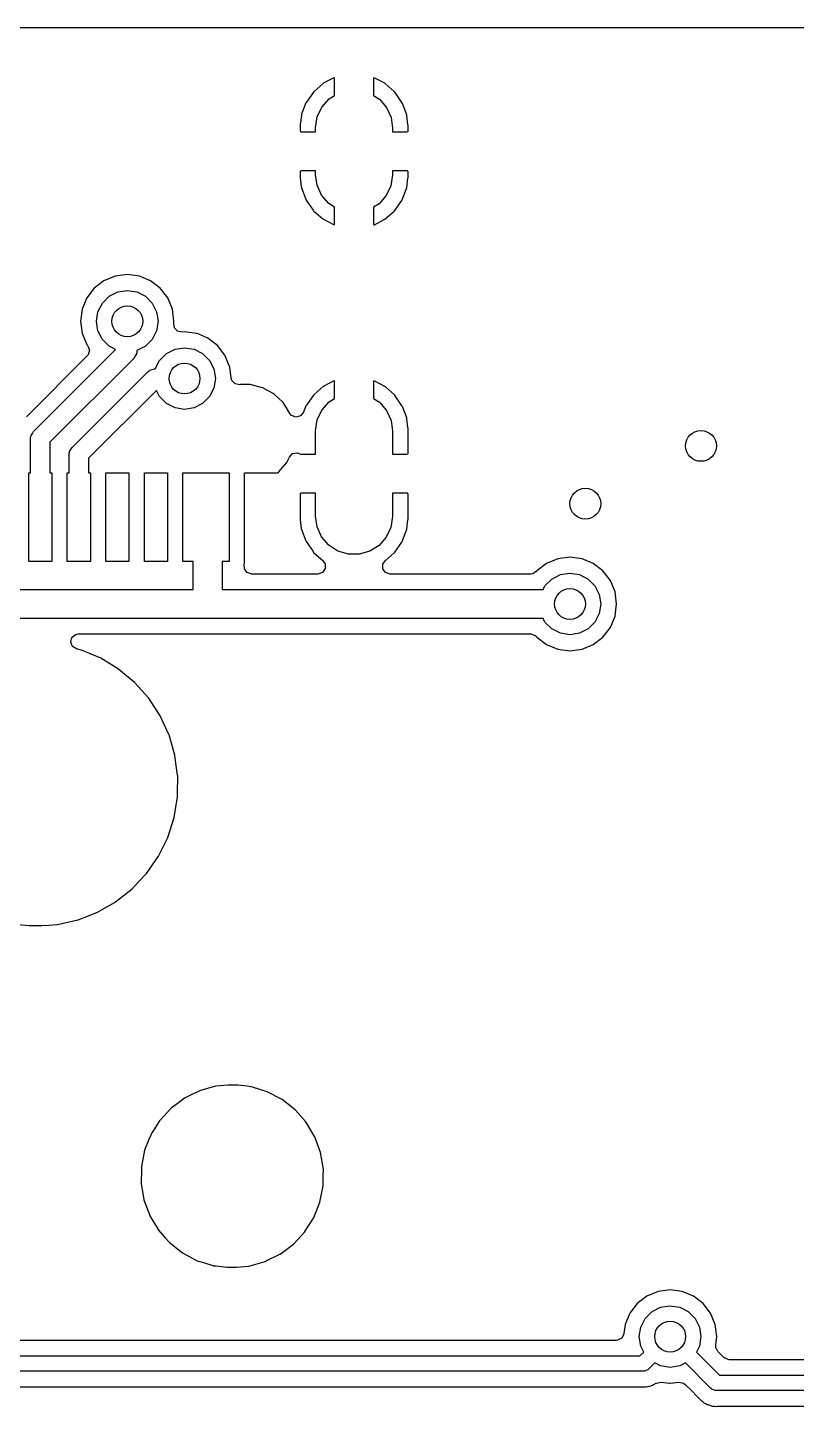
# Model space of a CAD drawing. Extents: x 0.6 to 14.8, y -5.2 to -0.6.
# Drawn here: x 2.156 to 2.549, y -1.297 to -0.594 of the extents above; entities that cross this region are included whole.
import ezdxf

# ---------------------------------------------------------------- set-up
doc = ezdxf.new("R2010")
doc.units = 0
doc.header["$MEASUREMENT"] = 0
doc.layers.add('BLACK', color=7, linetype='CONTINUOUS')

msp = doc.modelspace()

# ---------------------------------------------------------------- linework, layer by layer
at = {"layer": 'BLACK', "linetype": 'CONTINUOUS'}
for p, q in [((1.13901, -0.593524), (2.79455, -0.593524)), ((2.31245, -0.61922), (2.30743, -0.621814)), ((2.31269, -0.61922), (2.31245, -0.61922)), ((2.31282, -0.619646), (2.31269, -0.61922)), ((2.33293, -0.619204), (2.33282, -0.6194)), ((2.33282, -0.6194), (2.33282, -0.628143)), ((2.33337, -0.619281), (2.33293, -0.619204)), ((2.33846, -0.621977), (2.33337, -0.619281)), ((2.30237, -0.626152), (2.30206, -0.626499)), ((2.30704, -0.622076), (2.30237, -0.626152)), ((2.30743, -0.621814), (2.30704, -0.622076)), ((2.31282, -0.628151), (2.31282, -0.619646)), ((2.33884, -0.622243), (2.33846, -0.621977)), ((2.34347, -0.626367), (2.33884, -0.622243)), ((2.34378, -0.626717), (2.34347, -0.626367)), ((2.29827, -0.631983), (2.29602, -0.63776)), ((2.29849, -0.631572), (2.29827, -0.631983)), ((2.30206, -0.626499), (2.29849, -0.631572)), ((2.30637, -0.634075), (2.31007, -0.629892)), ((2.31007, -0.629892), (2.31282, -0.628151)), ((2.33282, -0.628143), (2.33576, -0.630049)), ((2.33576, -0.630049), (2.33941, -0.634277)), ((2.34729, -0.631827), (2.34378, -0.626717)), ((2.34751, -0.632241), (2.34729, -0.631827)), ((2.3497, -0.638041), (2.34751, -0.632241)), ((2.2959, -0.638212), (2.29528, -0.64294)), ((2.29602, -0.63776), (2.2959, -0.638212)), ((2.30314, -0.644642), (2.304, -0.639127)), ((2.304, -0.639127), (2.30637, -0.634075)), ((2.33941, -0.634277), (2.34172, -0.639358)), ((2.34172, -0.639358), (2.34251, -0.644883)), ((2.34981, -0.638494), (2.3497, -0.638041)), ((2.35037, -0.643093), (2.34981, -0.638494)), ((2.29528, -0.64294), (2.29526, -0.643194)), ((2.29526, -0.643194), (2.29526, -0.646076)), ((2.29526, -0.646076), (2.29543, -0.646576)), ((2.29543, -0.646576), (2.29559, -0.646694)), ((2.29559, -0.646694), (2.30314, -0.646694)), ((2.30314, -0.644883), (2.30314, -0.644642)), ((2.30314, -0.646694), (2.30314, -0.644883)), ((2.34251, -0.644883), (2.34251, -0.646694)), ((2.34251, -0.646694), (2.34977, -0.646694)), ((2.34977, -0.646694), (2.35026, -0.646531)), ((2.35026, -0.646531), (2.35038, -0.646369)), ((2.35038, -0.643328), (2.35037, -0.643093)), ((2.35038, -0.646369), (2.35038, -0.643328)), ((2.29538, -0.666856), (2.29526, -0.667018)), ((2.29526, -0.667018), (2.29526, -0.67006)), ((2.29588, -0.666694), (2.29538, -0.666856)), ((2.30314, -0.666694), (2.29588, -0.666694)), ((2.30314, -0.668505), (2.30314, -0.666694)), ((2.30393, -0.67403), (2.30314, -0.668505)), ((2.35006, -0.666694), (2.34251, -0.666694)), ((2.34251, -0.666694), (2.34251, -0.668505)), ((2.34251, -0.668505), (2.34251, -0.668745)), ((2.35022, -0.666812), (2.35006, -0.666694)), ((2.35038, -0.667311), (2.35022, -0.666812)), ((2.35038, -0.670194), (2.35038, -0.667311)), ((2.29526, -0.67006), (2.29528, -0.670294)), ((2.29528, -0.670294), (2.29584, -0.674893)), ((2.29584, -0.674893), (2.29595, -0.675347)), ((2.29595, -0.675347), (2.29814, -0.681147)), ((2.30624, -0.67911), (2.30393, -0.67403)), ((2.34165, -0.67426), (2.33928, -0.679312)), ((2.34251, -0.668745), (2.34165, -0.67426)), ((2.34738, -0.681405), (2.34963, -0.675628)), ((2.34963, -0.675628), (2.34974, -0.675176)), ((2.34974, -0.675176), (2.35037, -0.670448)), ((2.35037, -0.670448), (2.35038, -0.670194)), ((2.29814, -0.681147), (2.29835, -0.68156)), ((2.29835, -0.68156), (2.30187, -0.68667)), ((2.30988, -0.683339), (2.30624, -0.67911)), ((2.33928, -0.679312), (2.33558, -0.683496)), ((2.34359, -0.686889), (2.34715, -0.681816)), ((2.34715, -0.681816), (2.34738, -0.681405)), ((2.30187, -0.68667), (2.30217, -0.68702)), ((2.30217, -0.68702), (2.3068, -0.691145)), ((2.31282, -0.685245), (2.30988, -0.683339)), ((2.31282, -0.693988), (2.31282, -0.685245)), ((2.33558, -0.683496), (2.33282, -0.685236)), ((2.33282, -0.685236), (2.33282, -0.693741)), ((2.3386, -0.691311), (2.34328, -0.687235)), ((2.34328, -0.687235), (2.34359, -0.686889)), ((2.3068, -0.691145), (2.30719, -0.691411)), ((2.30719, -0.691411), (2.31228, -0.694106)), ((2.31228, -0.694106), (2.31272, -0.694183)), ((2.31272, -0.694183), (2.31282, -0.693988)), ((2.33282, -0.693741), (2.33296, -0.694168)), ((2.33296, -0.694168), (2.33319, -0.694168)), ((2.33319, -0.694168), (2.33822, -0.691574)), ((2.33822, -0.691574), (2.3386, -0.691311)), ((2.1951, -0.722805), (2.19017, -0.726595)), ((2.20086, -0.720423), (2.1951, -0.722805)), ((2.20703, -0.719611), (2.20086, -0.720423)), ((2.2132, -0.720423), (2.20703, -0.719611)), ((2.21895, -0.722805), (2.2132, -0.720423)), ((2.22389, -0.726595), (2.21895, -0.722805)), ((2.18638, -0.731534), (2.18399, -0.737285)), ((2.19017, -0.726595), (2.18638, -0.731534)), ((2.19429, -0.7342), (2.19777, -0.730716)), ((2.19777, -0.730716), (2.20216, -0.728479)), ((2.20216, -0.728479), (2.20703, -0.727708)), ((2.20703, -0.727708), (2.21189, -0.728479)), ((2.21189, -0.728479), (2.21628, -0.730716)), ((2.21628, -0.730716), (2.21977, -0.7342)), ((2.22768, -0.731534), (2.22389, -0.726595)), ((2.23006, -0.737285), (2.22768, -0.731534)), ((2.18399, -0.737285), (2.18318, -0.743456)), ((2.19128, -0.743456), (2.19205, -0.73859)), ((2.19205, -0.73859), (2.19429, -0.7342)), ((2.21977, -0.7342), (2.222, -0.73859)), ((2.222, -0.73859), (2.22278, -0.743456)), ((2.23087, -0.743456), (2.23006, -0.737285)), ((2.18318, -0.743456), (2.18399, -0.749628)), ((2.19205, -0.748323), (2.19128, -0.743456)), ((2.22278, -0.743456), (2.222, -0.748323)), ((2.23072, -0.744622), (2.23084, -0.74371)), ((2.23107, -0.746809), (2.23072, -0.744622)), ((2.23084, -0.74371), (2.23087, -0.743456)), ((2.23084, -0.74371), (2.23084, -0.74371)), ((2.18399, -0.749628), (2.18638, -0.755379)), ((2.19429, -0.752713), (2.19205, -0.748323)), ((2.19777, -0.756197), (2.19429, -0.752713)), ((2.21977, -0.752713), (2.21628, -0.756197)), ((2.222, -0.748323), (2.21977, -0.752713)), ((2.23272, -0.748556), (2.23107, -0.746809)), ((2.23509, -0.748995), (2.23272, -0.748556)), ((2.23626, -0.748841), (2.23509, -0.748995)), ((2.24243, -0.749654), (2.23626, -0.748841)), ((2.24267, -0.749752), (2.24243, -0.749654)), ((2.24354, -0.750115), (2.24267, -0.749752)), ((2.24818, -0.752036), (2.24354, -0.750115)), ((2.25312, -0.755826), (2.24818, -0.752036)), ((2.15911, -0.799728), (2.201, -0.75784)), ((2.18638, -0.755379), (2.18653, -0.755582)), ((2.18653, -0.755582), (2.18686, -0.756015)), ((2.18686, -0.756015), (2.18767, -0.758286)), ((2.18767, -0.758286), (2.18698, -0.760596)), ((2.201, -0.75784), (2.19777, -0.756197)), ((2.21175, -0.760166), (2.21109, -0.761184)), ((2.21178, -0.759914), (2.21175, -0.760166)), ((2.21184, -0.759816), (2.21178, -0.759914)), ((2.21195, -0.758768), (2.21182, -0.759635)), ((2.21182, -0.759635), (2.21184, -0.759816)), ((2.21628, -0.756197), (2.21195, -0.758406)), ((2.21195, -0.758406), (2.21195, -0.758768)), ((2.22352, -0.763431), (2.227, -0.759947)), ((2.227, -0.759947), (2.23139, -0.75771)), ((2.23139, -0.75771), (2.23626, -0.756939)), ((2.23626, -0.756939), (2.24112, -0.75771)), ((2.24112, -0.75771), (2.24551, -0.759947)), ((2.24551, -0.759947), (2.249, -0.763431)), ((2.25691, -0.760764), (2.25312, -0.755826)), ((2.18653, -0.761144), (2.1555, -0.792171)), ((2.21051, -0.762248), (2.16751, -0.805246)), ((2.18698, -0.760596), (2.18653, -0.761144)), ((2.21109, -0.761184), (2.21051, -0.762248)), ((2.22131, -0.767766), (2.22352, -0.763431)), ((2.249, -0.763431), (2.25124, -0.767821)), ((2.25929, -0.766516), (2.25691, -0.760764)), ((2.25932, -0.766769), (2.25929, -0.766516)), ((2.26008, -0.77247), (2.25932, -0.766769)), ((2.17879, -0.807882), (2.21747, -0.769207)), ((2.21747, -0.769207), (2.21817, -0.768683)), ((2.21817, -0.768683), (2.21829, -0.768546)), ((2.21829, -0.768546), (2.21839, -0.768515)), ((2.21839, -0.768515), (2.2186, -0.768362)), ((2.2186, -0.768362), (2.21978, -0.768107)), ((2.21978, -0.768107), (2.22095, -0.767766)), ((2.22095, -0.767766), (2.22131, -0.767766)), ((2.25124, -0.767821), (2.25201, -0.772687)), ((2.25201, -0.772687), (2.25124, -0.777554)), ((2.26041, -0.773621), (2.26008, -0.77247)), ((2.26206, -0.775377), (2.26041, -0.773621)), ((2.31245, -0.773944), (2.30743, -0.776538)), ((2.31269, -0.773944), (2.31245, -0.773944)), ((2.31282, -0.774371), (2.31269, -0.773944)), ((2.33293, -0.773928), (2.33282, -0.774124)), ((2.33282, -0.774124), (2.33282, -0.782867)), ((2.33337, -0.774006), (2.33293, -0.773928)), ((2.33846, -0.776701), (2.33337, -0.774006)), ((2.22187, -0.778719), (2.18719, -0.8134)), ((2.22352, -0.781944), (2.22187, -0.778719)), ((2.25124, -0.777554), (2.249, -0.781944)), ((2.26443, -0.775828), (2.26206, -0.775377)), ((2.2649, -0.775769), (2.26443, -0.775828)), ((2.26978, -0.775769), (2.2649, -0.775769)), ((2.2761, -0.77739), (2.26978, -0.775769)), ((2.27631, -0.777508), (2.2761, -0.77739)), ((2.27632, -0.777508), (2.27631, -0.777508)), ((2.27889, -0.778925), (2.27632, -0.777508)), ((2.28181, -0.780531), (2.27889, -0.778925)), ((2.28199, -0.780699), (2.28181, -0.780531)), ((2.28639, -0.784827), (2.28199, -0.780699)), ((2.28199, -0.780699), (2.28199, -0.780699)), ((2.30206, -0.781223), (2.29849, -0.786296)), ((2.30237, -0.780877), (2.30206, -0.781223)), ((2.30704, -0.776801), (2.30237, -0.780877)), ((2.30743, -0.776538), (2.30704, -0.776801)), ((2.31282, -0.782876), (2.31282, -0.774371)), ((2.33884, -0.776967), (2.33846, -0.776701)), ((2.34347, -0.781092), (2.33884, -0.776967)), ((2.34378, -0.781442), (2.34347, -0.781092)), ((2.227, -0.785428), (2.22352, -0.781944)), ((2.23139, -0.787665), (2.227, -0.785428)), ((2.23626, -0.788435), (2.23139, -0.787665)), ((2.24112, -0.787665), (2.23626, -0.788435)), ((2.24551, -0.785428), (2.24112, -0.787665)), ((2.249, -0.781944), (2.24551, -0.785428)), ((2.28657, -0.784995), (2.28639, -0.784827)), ((2.28639, -0.784827), (2.28639, -0.784827)), ((2.28824, -0.787638), (2.28657, -0.784995)), ((2.29006, -0.7905), (2.28824, -0.787638)), ((2.29827, -0.786707), (2.29702, -0.789912)), ((2.29849, -0.786296), (2.29827, -0.786707)), ((2.30637, -0.7888), (2.31007, -0.784616)), ((2.31007, -0.784616), (2.31282, -0.782876)), ((2.33282, -0.782867), (2.33576, -0.784773)), ((2.33576, -0.784773), (2.33941, -0.789001)), ((2.34729, -0.786552), (2.34378, -0.781442)), ((2.34751, -0.786965), (2.34729, -0.786552)), ((2.3497, -0.792765), (2.34751, -0.786965)), ((2.29011, -0.790469), (2.29006, -0.7905)), ((2.29092, -0.791512), (2.29011, -0.790469)), ((2.29317, -0.792387), (2.29092, -0.791512)), ((2.2955, -0.791776), (2.29317, -0.792387)), ((2.29702, -0.789912), (2.2955, -0.791776)), ((2.30314, -0.799367), (2.304, -0.793852)), ((2.304, -0.793852), (2.30637, -0.7888)), ((2.33941, -0.789001), (2.34172, -0.794082)), ((2.34172, -0.794082), (2.34251, -0.799607)), ((2.34981, -0.793218), (2.3497, -0.792765)), ((2.35037, -0.797818), (2.34981, -0.793218)), ((2.15767, -0.803207), (2.15779, -0.80234)), ((2.15778, -0.802159), (2.15783, -0.802062)), ((2.15779, -0.80234), (2.15778, -0.802159)), ((2.15783, -0.802062), (2.15787, -0.80181)), ((2.15787, -0.80181), (2.15853, -0.800791)), ((2.15853, -0.800791), (2.15911, -0.799728)), ((2.30314, -0.799607), (2.30314, -0.799367)), ((2.30314, -0.811261), (2.30314, -0.799607)), ((2.34251, -0.799607), (2.34251, -0.811261)), ((2.35038, -0.798052), (2.35037, -0.797818)), ((2.35038, -0.810936), (2.35038, -0.798052)), ((2.15767, -0.820867), (2.15767, -0.803207)), ((2.16751, -0.805246), (2.16751, -0.820867)), ((2.17755, -0.809964), (2.17821, -0.808945)), ((2.17821, -0.808945), (2.17879, -0.807882)), ((2.17735, -0.811361), (2.17748, -0.810494)), ((2.17735, -0.820867), (2.17735, -0.811361)), ((2.17746, -0.810313), (2.17752, -0.810216)), ((2.17748, -0.810494), (2.17746, -0.810313)), ((2.17752, -0.810216), (2.17755, -0.809964)), ((2.18719, -0.8134), (2.18719, -0.820867)), ((2.28616, -0.818324), (2.28849, -0.815514)), ((2.28849, -0.815514), (2.28978, -0.812762)), ((2.28978, -0.812762), (2.29143, -0.811006)), ((2.29143, -0.811006), (2.2938, -0.810555)), ((2.2938, -0.810555), (2.29558, -0.811261)), ((2.29558, -0.811261), (2.30314, -0.811261)), ((2.34251, -0.811261), (2.34977, -0.811261)), ((2.34977, -0.811261), (2.35026, -0.811098)), ((2.35026, -0.811098), (2.35038, -0.810936)), ((2.15668, -0.866143), (2.15668, -0.820867)), ((2.15668, -0.820867), (2.15767, -0.820867)), ((2.16751, -0.820867), (2.16849, -0.820867)), ((2.16849, -0.820867), (2.16849, -0.866143)), ((2.17637, -0.866143), (2.17637, -0.820867)), ((2.17637, -0.820867), (2.17735, -0.820867)), ((2.18719, -0.820867), (2.18818, -0.820867)), ((2.18818, -0.820867), (2.18818, -0.866143)), ((2.19605, -0.866143), (2.19605, -0.820867)), ((2.19605, -0.820867), (2.20786, -0.820867)), ((2.20786, -0.820867), (2.20786, -0.866143)), ((2.21574, -0.866143), (2.21574, -0.820867)), ((2.21574, -0.820867), (2.22755, -0.820867)), ((2.22755, -0.820867), (2.22755, -0.866143)), ((2.23542, -0.866143), (2.23542, -0.820867)), ((2.23542, -0.820867), (2.25904, -0.820867)), ((2.25904, -0.820867), (2.25904, -0.866143)), ((2.26692, -0.866143), (2.26692, -0.820867)), ((2.26692, -0.820867), (2.28388, -0.820867)), ((2.28388, -0.820867), (2.28433, -0.820538)), ((2.28433, -0.820538), (2.28449, -0.820349)), ((2.28449, -0.820349), (2.28616, -0.818324)), ((2.28449, -0.820349), (2.28449, -0.820349)), ((2.29538, -0.831423), (2.29526, -0.831585)), ((2.29526, -0.831585), (2.29526, -0.844469)), ((2.29588, -0.831261), (2.29538, -0.831423)), ((2.30314, -0.831261), (2.29588, -0.831261)), ((2.30314, -0.842914), (2.30314, -0.831261)), ((2.35006, -0.831261), (2.34251, -0.831261)), ((2.34251, -0.831261), (2.34251, -0.842914)), ((2.35022, -0.831379), (2.35006, -0.831261)), ((2.35038, -0.831878), (2.35022, -0.831379)), ((2.35038, -0.844603), (2.35038, -0.831878)), ((2.29526, -0.844469), (2.29528, -0.844704)), ((2.29528, -0.844704), (2.29584, -0.849303)), ((2.30393, -0.848439), (2.30314, -0.842914)), ((2.34251, -0.843155), (2.34165, -0.84867)), ((2.34251, -0.842914), (2.34251, -0.843155)), ((2.35037, -0.844857), (2.35038, -0.844603)), ((2.29584, -0.849303), (2.29595, -0.849756)), ((2.29595, -0.849756), (2.29814, -0.855556)), ((2.30624, -0.85352), (2.30393, -0.848439)), ((2.34165, -0.84867), (2.33928, -0.853722)), ((2.34738, -0.855814), (2.34963, -0.850037)), ((2.34963, -0.850037), (2.34974, -0.849585)), ((2.34974, -0.849585), (2.35037, -0.844857)), ((2.29814, -0.855556), (2.29835, -0.85597)), ((2.29835, -0.85597), (2.30187, -0.86108)), ((2.30988, -0.857748), (2.30624, -0.85352)), ((2.31457, -0.860784), (2.30988, -0.857748)), ((2.33558, -0.857905), (2.33086, -0.860883)), ((2.33928, -0.853722), (2.33558, -0.857905)), ((2.34359, -0.861298), (2.34715, -0.856225)), ((2.34715, -0.856225), (2.34738, -0.855814)), ((2.30187, -0.86108), (2.30217, -0.861429)), ((2.30217, -0.861429), (2.30698, -0.865711)), ((2.30698, -0.865711), (2.3069, -0.865798)), ((2.3069, -0.865798), (2.30807, -0.867348)), ((2.31991, -0.862383), (2.31457, -0.860784)), ((2.3255, -0.862417), (2.31991, -0.862383)), ((2.33086, -0.860883), (2.3255, -0.862417)), ((2.3375, -0.867418), (2.33865, -0.865685)), ((2.33865, -0.865685), (2.34328, -0.861645)), ((2.34328, -0.861645), (2.34359, -0.861298)), ((2.4269, -0.864762), (2.42115, -0.867144)), ((2.43307, -0.86395), (2.4269, -0.864762)), ((2.43924, -0.864762), (2.43307, -0.86395)), ((2.44499, -0.867144), (2.43924, -0.864762)), ((2.16849, -0.866143), (2.15668, -0.866143)), ((2.18818, -0.866143), (2.17637, -0.866143)), ((2.20786, -0.866143), (2.19605, -0.866143)), ((2.22755, -0.866143), (2.21574, -0.866143)), ((2.24065, -0.866143), (2.23542, -0.866143)), ((2.24065, -0.880413), (2.24065, -0.866143)), ((2.25904, -0.866143), (2.25541, -0.866143)), ((2.25541, -0.866143), (2.25541, -0.880413)), ((2.26675, -0.867862), (2.2669, -0.867108)), ((2.26687, -0.869827), (2.26675, -0.867862)), ((2.26828, -0.871775), (2.26687, -0.869827)), ((2.2669, -0.867108), (2.26694, -0.86692)), ((2.2669, -0.867108), (2.2669, -0.867108)), ((2.26694, -0.866143), (2.26692, -0.866143)), ((2.26694, -0.86692), (2.26694, -0.866143)), ((2.27057, -0.87252), (2.26828, -0.871775)), ((2.30439, -0.87252), (2.27057, -0.87252)), ((2.30674, -0.871732), (2.30439, -0.87252)), ((2.30812, -0.869756), (2.30674, -0.871732)), ((2.30807, -0.867348), (2.30812, -0.869756)), ((2.3375, -0.869827), (2.3375, -0.867418)), ((2.33892, -0.871775), (2.3375, -0.869827)), ((2.34121, -0.87252), (2.33892, -0.871775)), ((2.41307, -0.87252), (2.34121, -0.87252)), ((2.41418, -0.872359), (2.41307, -0.87252)), ((2.4158, -0.871244), (2.41418, -0.872359)), ((2.41587, -0.871317), (2.4158, -0.871244)), ((2.41605, -0.871137), (2.41587, -0.871317)), ((2.41621, -0.870934), (2.41605, -0.871137)), ((2.42115, -0.867144), (2.41621, -0.870934)), ((2.42381, -0.875055), (2.4282, -0.872818)), ((2.4282, -0.872818), (2.43307, -0.872047)), ((2.43307, -0.872047), (2.43794, -0.872818)), ((2.43794, -0.872818), (2.44233, -0.875055)), ((2.44993, -0.870934), (2.44499, -0.867144)), ((2.45372, -0.875872), (2.44993, -0.870934)), ((2.41938, -0.880413), (2.42033, -0.878539)), ((2.42033, -0.878539), (2.42381, -0.875055)), ((2.44233, -0.875055), (2.44581, -0.878539)), ((2.44581, -0.878539), (2.44805, -0.882929)), ((2.4561, -0.881624), (2.45372, -0.875872)), ((2.07214, -0.880413), (2.24065, -0.880413)), ((2.25541, -0.880413), (2.41938, -0.880413)), ((2.44805, -0.882929), (2.44882, -0.887795)), ((2.45692, -0.887795), (2.4561, -0.881624)), ((2.44805, -0.892662), (2.44581, -0.897052)), ((2.44882, -0.887795), (2.44805, -0.892662)), ((2.45372, -0.899718), (2.4561, -0.893967)), ((2.4561, -0.893967), (2.45692, -0.887795)), ((2.41938, -0.895177), (2.06907, -0.895177)), ((2.42033, -0.897052), (2.41938, -0.895177)), ((2.42381, -0.900536), (2.42033, -0.897052)), ((2.4282, -0.902773), (2.42381, -0.900536)), ((2.44233, -0.900536), (2.43794, -0.902773)), ((2.44581, -0.897052), (2.44233, -0.900536)), ((2.44993, -0.904657), (2.45372, -0.899718)), ((2.17811, -0.907223), (2.1787, -0.904889)), ((2.179, -0.909461), (2.17811, -0.907223)), ((2.1787, -0.904889), (2.18055, -0.903348)), ((2.18055, -0.903348), (2.182, -0.903071)), ((2.182, -0.903071), (2.41307, -0.903071)), ((2.41307, -0.903071), (2.41536, -0.903815)), ((2.41536, -0.903815), (2.41585, -0.904294)), ((2.41585, -0.904294), (2.41587, -0.904273)), ((2.41587, -0.904273), (2.41605, -0.904454)), ((2.41605, -0.904454), (2.41621, -0.904657)), ((2.41621, -0.904657), (2.42115, -0.908446)), ((2.43307, -0.903543), (2.4282, -0.902773)), ((2.43794, -0.902773), (2.43307, -0.903543)), ((2.44499, -0.908446), (2.44993, -0.904657)), ((2.18104, -0.910746), (2.179, -0.909461)), ((2.18356, -0.911387), (2.18104, -0.910746)), ((2.19344, -0.915529), (2.18356, -0.911387)), ((2.42115, -0.908446), (2.4269, -0.910829)), ((2.4269, -0.910829), (2.43307, -0.911641)), ((2.43307, -0.911641), (2.43924, -0.910829)), ((2.43924, -0.910829), (2.44499, -0.908446)), ((2.2026, -0.921086), (2.19344, -0.915529)), ((2.20271, -0.921179), (2.2026, -0.921086)), ((2.20971, -0.927005), (2.20271, -0.921179)), ((2.20271, -0.921179), (2.20271, -0.921179)), ((2.21083, -0.927935), (2.20971, -0.927005)), ((2.21093, -0.928043), (2.21083, -0.927935)), ((2.21779, -0.935733), (2.21093, -0.928043)), ((2.21093, -0.928043), (2.21093, -0.928043)), ((2.21796, -0.935927), (2.21779, -0.935733)), ((2.22384, -0.944885), (2.21796, -0.935927)), ((2.22605, -0.94968), (2.22384, -0.944885)), ((2.22826, -0.954481), (2.22605, -0.94968)), ((2.22832, -0.954612), (2.22826, -0.954481)), ((2.23132, -0.964896), (2.22832, -0.954612)), ((2.23187, -0.968973), (2.23132, -0.964896)), ((2.23273, -0.975265), (2.23187, -0.968973)), ((2.23265, -0.984333), (2.23276, -0.975654)), ((2.23276, -0.975509), (2.23273, -0.975265)), ((2.23276, -0.975654), (2.23276, -0.975509)), ((2.23276, -0.975654), (2.23276, -0.975654)), ((2.23263, -0.986008), (2.23265, -0.984333)), ((2.2309, -0.996792), (2.23262, -0.98622)), ((2.23262, -0.98622), (2.23263, -0.986008)), ((2.22764, -1.00699), (2.2309, -0.996792)), ((2.2229, -1.0166), (2.22764, -1.00699)), ((2.21679, -1.0254), (2.2229, -1.0166)), ((2.21276, -1.02969), (2.21669, -1.02551)), ((2.21669, -1.02551), (2.21679, -1.0254)), ((2.21669, -1.02551), (2.21669, -1.02551)), ((2.20104, -1.03984), (2.20945, -1.0332)), ((2.20945, -1.0332), (2.21276, -1.02969)), ((2.19174, -1.04515), (2.20054, -1.04012)), ((2.20054, -1.04012), (2.20092, -1.03991)), ((2.20092, -1.03991), (2.20104, -1.03984)), ((2.20092, -1.03991), (2.20092, -1.03991)), ((2.18189, -1.04898), (2.18722, -1.04691)), ((2.18722, -1.04691), (2.19174, -1.04515)), ((2.1511, -1.0514), (2.15698, -1.05199)), ((2.15698, -1.05199), (2.16335, -1.05199)), ((2.16335, -1.05199), (2.16692, -1.05172)), ((2.16692, -1.05172), (2.17117, -1.05141)), ((2.17117, -1.05141), (2.17131, -1.0514)), ((2.17117, -1.05141), (2.17117, -1.05141)), ((2.17131, -1.0514), (2.18176, -1.04903)), ((2.18176, -1.04903), (2.18189, -1.04898)), ((2.23624, -1.14012), (2.2339, -1.14188)), ((2.2404, -1.13807), (2.23624, -1.14012)), ((2.24374, -1.13643), (2.2404, -1.13807)), ((2.2439, -1.13635), (2.24374, -1.13643)), ((2.24374, -1.13643), (2.24374, -1.13643)), ((2.25212, -1.13403), (2.2439, -1.13635)), ((2.25846, -1.13344), (2.25212, -1.13403)), ((2.2634, -1.13344), (2.25846, -1.13344)), ((2.26818, -1.13401), (2.2634, -1.13344)), ((2.27016, -1.13424), (2.26818, -1.13401)), ((2.27033, -1.13427), (2.27016, -1.13424)), ((2.27016, -1.13424), (2.27016, -1.13424)), ((2.2705, -1.13432), (2.27033, -1.13427)), ((2.27051, -1.13432), (2.2705, -1.13432)), ((2.27525, -1.13579), (2.27051, -1.13432)), ((2.27849, -1.1368), (2.27525, -1.13579)), ((2.28605, -1.14078), (2.27849, -1.1368)), ((2.22928, -1.14537), (2.22373, -1.15136)), ((2.2294, -1.14523), (2.22928, -1.14537)), ((2.22928, -1.14537), (2.22928, -1.14537)), ((2.22991, -1.14485), (2.2294, -1.14523)), ((2.2339, -1.14188), (2.22991, -1.14485)), ((2.29276, -1.14606), (2.28605, -1.14078)), ((2.29288, -1.1462), (2.29276, -1.14606)), ((2.29795, -1.15199), (2.29288, -1.1462)), ((2.29288, -1.1462), (2.29288, -1.1462)), ((2.2235, -1.15166), (2.21979, -1.15755)), ((2.2236, -1.15151), (2.2235, -1.15166)), ((2.2235, -1.15166), (2.2235, -1.15166)), ((2.22373, -1.15136), (2.2236, -1.15151)), ((2.29839, -1.15249), (2.29795, -1.15199)), ((2.29848, -1.15264), (2.29839, -1.15249)), ((2.30267, -1.15967), (2.29848, -1.15264)), ((2.29848, -1.15264), (2.29848, -1.15264)), ((2.21805, -1.16122), (2.21588, -1.16666)), ((2.21898, -1.1589), (2.21805, -1.16122)), ((2.21904, -1.15873), (2.21898, -1.1589)), ((2.21898, -1.1589), (2.21898, -1.1589)), ((2.21979, -1.15755), (2.21904, -1.15873)), ((2.30276, -1.15983), (2.30267, -1.15967)), ((2.30267, -1.15967), (2.30267, -1.15967)), ((2.30571, -1.16784), (2.30276, -1.15983)), ((2.21588, -1.16666), (2.21421, -1.17504)), ((2.30716, -1.17626), (2.30571, -1.16784)), ((2.21421, -1.17504), (2.21419, -1.17683)), ((2.21419, -1.17683), (2.2141, -1.18334)), ((2.30707, -1.18358), (2.30712, -1.17972)), ((2.30712, -1.17972), (2.30716, -1.17644)), ((2.30716, -1.17644), (2.30716, -1.17626)), ((2.30716, -1.17644), (2.30716, -1.17644)), ((2.2141, -1.18334), (2.2141, -1.18358)), ((2.2141, -1.18358), (2.21413, -1.18376)), ((2.21413, -1.18376), (2.21428, -1.18462)), ((2.21413, -1.18376), (2.21413, -1.18376)), ((2.21428, -1.18462), (2.21554, -1.192)), ((2.30538, -1.19318), (2.30705, -1.1848)), ((2.30705, -1.1848), (2.30707, -1.18358)), ((2.21554, -1.192), (2.2185, -1.20002)), ((2.30259, -1.20017), (2.30483, -1.19458)), ((2.30483, -1.19458), (2.30538, -1.19318)), ((2.2185, -1.20002), (2.21859, -1.20017)), ((2.21859, -1.20017), (2.21859, -1.20017)), ((2.21859, -1.20017), (2.22278, -1.2072)), ((2.29776, -1.20818), (2.30212, -1.20126)), ((2.30212, -1.20126), (2.30222, -1.20111)), ((2.30212, -1.20126), (2.30212, -1.20126)), ((2.30222, -1.20111), (2.30259, -1.20017)), ((2.22278, -1.2072), (2.22287, -1.20736)), ((2.22287, -1.20736), (2.22299, -1.20749)), ((2.22299, -1.20749), (2.22299, -1.20749)), ((2.22299, -1.20749), (2.22633, -1.21131)), ((2.29428, -1.21199), (2.29754, -1.20847)), ((2.29754, -1.20847), (2.29766, -1.20834)), ((2.29754, -1.20847), (2.29754, -1.20847)), ((2.29766, -1.20834), (2.29776, -1.20818)), ((2.22633, -1.21131), (2.2285, -1.21378)), ((2.2285, -1.21378), (2.23521, -1.21907)), ((2.28502, -1.21972), (2.29186, -1.21461)), ((2.29186, -1.21461), (2.29428, -1.21199)), ((2.23521, -1.21907), (2.24277, -1.22304)), ((2.24277, -1.22304), (2.24591, -1.22402)), ((2.24591, -1.22402), (2.25075, -1.22552)), ((2.26914, -1.22582), (2.27736, -1.2235)), ((2.27736, -1.2235), (2.27799, -1.22318)), ((2.27799, -1.22318), (2.28486, -1.2198)), ((2.28486, -1.2198), (2.28502, -1.21972)), ((2.28486, -1.2198), (2.28486, -1.2198)), ((2.25075, -1.22552), (2.25075, -1.22552)), ((2.25075, -1.22552), (2.25093, -1.22558)), ((2.25093, -1.22558), (2.2511, -1.2256)), ((2.2511, -1.2256), (2.2511, -1.2256)), ((2.2511, -1.2256), (2.2524, -1.22575)), ((2.2524, -1.22575), (2.25786, -1.2264)), ((2.25786, -1.2264), (2.2628, -1.2264)), ((2.2628, -1.2264), (2.26914, -1.22582)), ((2.47808, -1.23878), (2.47233, -1.24116)), ((2.48425, -1.23797), (2.47808, -1.23878)), ((2.49042, -1.23878), (2.48425, -1.23797)), ((2.49617, -1.24116), (2.49042, -1.23878)), ((2.46739, -1.24495), (2.4636, -1.24989)), ((2.47233, -1.24116), (2.46739, -1.24495)), ((2.50111, -1.24495), (2.49617, -1.24116)), ((2.5049, -1.24989), (2.50111, -1.24495)), ((2.4636, -1.24989), (2.46122, -1.25564)), ((2.46927, -1.25694), (2.47151, -1.25255)), ((2.47151, -1.25255), (2.475, -1.24907)), ((2.475, -1.24907), (2.47939, -1.24683)), ((2.47939, -1.24683), (2.48425, -1.24606)), ((2.48425, -1.24606), (2.48912, -1.24683)), ((2.48912, -1.24683), (2.49351, -1.24907)), ((2.49351, -1.24907), (2.49699, -1.25255)), ((2.49699, -1.25255), (2.49923, -1.25694)), ((2.50729, -1.25564), (2.5049, -1.24989)), ((2.46122, -1.25564), (2.4606, -1.2603)), ((2.4685, -1.26181), (2.46927, -1.25694)), ((2.49923, -1.25694), (2.5, -1.26181)), ((2.5081, -1.26181), (2.50729, -1.25564)), ((2.45673, -1.26376), (2.11315, -1.26376)), ((2.45744, -1.26369), (2.45673, -1.26376)), ((2.45956, -1.26255), (2.45744, -1.26369)), ((2.4606, -1.26037), (2.45956, -1.26255)), ((2.4606, -1.2603), (2.4606, -1.26037)), ((2.46927, -1.26668), (2.4685, -1.26181)), ((2.47081, -1.26969), (2.46927, -1.26668)), ((2.49923, -1.26668), (2.4977, -1.26969)), ((2.5, -1.26181), (2.49923, -1.26668)), ((2.50752, -1.26619), (2.50754, -1.26601)), ((2.50754, -1.26731), (2.50752, -1.26619)), ((2.50754, -1.26601), (2.5081, -1.26181)), ((1.91305, -1.27165), (2.46884, -1.27165)), ((2.46884, -1.27165), (2.47081, -1.26969)), ((2.4977, -1.26969), (2.5095, -1.2815)), ((2.50863, -1.26946), (2.50754, -1.26731)), ((2.51163, -1.27246), (2.50863, -1.26946)), ((2.5121, -1.27286), (2.51163, -1.27246)), ((2.51439, -1.2736), (2.5121, -1.27286)), ((2.77756, -1.2736), (2.51439, -1.2736)), ((2.47047, -1.27953), (1.91535, -1.27953)), ((2.47077, -1.27943), (2.47047, -1.27953)), ((2.47109, -1.27948), (2.47077, -1.27943)), ((2.47191, -1.27906), (2.47109, -1.27948)), ((2.47279, -1.27878), (2.47191, -1.27906)), ((2.47297, -1.27852), (2.47279, -1.27878)), ((2.47326, -1.27837), (2.47297, -1.27852)), ((2.47638, -1.27525), (2.47326, -1.27837)), ((2.47939, -1.27679), (2.47638, -1.27525)), ((2.48425, -1.27756), (2.47939, -1.27679)), ((2.48912, -1.27679), (2.48425, -1.27756)), ((2.49213, -1.27525), (2.48912, -1.27679)), ((2.50509, -1.28822), (2.49213, -1.27525)), ((1.92453, -1.28742), (2.46837, -1.28742)), ((2.46837, -1.28742), (2.46853, -1.28743)), ((2.46853, -1.28743), (2.46871, -1.2875)), ((2.46871, -1.2875), (2.47066, -1.28742)), ((2.47066, -1.28742), (2.47081, -1.28742)), ((2.47081, -1.28742), (2.47157, -1.28742)), ((2.47157, -1.28742), (2.47175, -1.28739)), ((2.47175, -1.28739), (2.47195, -1.28738)), ((2.47195, -1.28738), (2.4727, -1.28735)), ((2.4727, -1.28735), (2.47276, -1.28735)), ((2.47276, -1.28735), (2.47312, -1.28733)), ((2.47312, -1.28733), (2.47345, -1.28719)), ((2.47345, -1.28719), (2.47354, -1.28715)), ((2.47345, -1.28719), (2.47345, -1.28719)), ((2.47354, -1.28715), (2.47436, -1.2869)), ((2.47436, -1.2869), (2.47445, -1.28689)), ((2.47445, -1.28689), (2.47481, -1.28682)), ((2.47445, -1.28689), (2.47445, -1.28689)), ((2.47481, -1.28682), (2.4757, -1.28627)), ((2.4757, -1.28627), (2.4762, -1.28601)), ((2.4762, -1.28601), (2.47636, -1.28594)), ((2.47636, -1.28594), (2.47717, -1.28559)), ((2.47717, -1.28559), (2.4772, -1.28556)), ((2.4772, -1.28556), (2.47964, -1.28505)), ((2.47964, -1.28505), (2.484, -1.28562)), ((2.484, -1.28562), (2.48425, -1.28566)), ((2.48425, -1.28566), (2.48863, -1.28508)), ((2.48863, -1.28508), (2.491, -1.28552)), ((2.491, -1.28552), (2.4919, -1.28619)), ((2.4919, -1.28619), (2.49509, -1.28938)), ((2.5095, -1.2815), (3.15191, -1.2815)), ((2.49509, -1.28938), (2.49802, -1.29231)), ((2.49802, -1.29231), (2.49813, -1.29243)), ((2.49813, -1.29243), (2.49821, -1.29261)), ((2.49821, -1.29261), (2.49848, -1.29285)), ((2.49848, -1.29285), (2.49964, -1.29393)), ((2.49964, -1.29393), (2.49974, -1.29403)), ((2.49974, -1.29403), (2.50029, -1.29458)), ((2.50029, -1.29458), (2.50043, -1.29468)), ((2.50043, -1.29468), (2.50059, -1.29481)), ((2.50059, -1.29481), (2.50144, -1.29561)), ((2.50537, -1.28836), (2.50509, -1.28822)), ((2.50556, -1.28862), (2.50537, -1.28836)), ((2.50644, -1.2889), (2.50556, -1.28862)), ((2.50726, -1.28932), (2.50644, -1.2889)), ((2.50757, -1.28927), (2.50726, -1.28932)), ((2.50787, -1.28937), (2.50757, -1.28927)), ((3.15354, -1.28937), (2.50787, -1.28937)), ((2.50144, -1.29561), (2.50178, -1.29574)), ((2.50178, -1.29574), (2.50178, -1.29574)), ((2.50178, -1.29574), (2.50186, -1.29577)), ((2.50186, -1.29577), (2.50262, -1.29618)), ((2.50262, -1.29618), (2.5027, -1.29623)), ((2.5027, -1.29623), (2.5027, -1.29623)), ((2.5027, -1.29623), (2.503, -1.29644)), ((2.503, -1.29644), (2.50345, -1.29654)), ((2.50345, -1.29654), (2.50402, -1.29668)), ((2.50402, -1.29668), (2.50456, -1.29685)), ((2.50456, -1.29685), (2.50528, -1.29714)), ((2.50528, -1.29714), (2.50528, -1.29714)), ((2.50528, -1.29714), (2.50554, -1.29724)), ((2.50554, -1.29724), (2.50578, -1.29726)), ((2.50578, -1.29726), (2.50603, -1.29726)), ((2.50603, -1.29726), (2.50693, -1.29737)), ((2.50693, -1.29737), (2.50694, -1.29737)), ((2.50694, -1.29737), (2.50694, -1.29737)), ((2.50694, -1.29737), (2.50729, -1.29745)), ((2.50729, -1.29745), (2.50842, -1.2973)), ((2.50842, -1.2973), (2.50895, -1.29726)), ((2.50895, -1.29726), (2.94203, -1.29726))]:
    msp.add_line(p, q, dxfattribs=at)
at = {"layer": 'BLACK'}
for centre in [(2.20703, -0.743456), (2.23626, -0.772687), (2.5, -0.807087), (2.44094, -0.836614), (2.43307, -0.887795), (2.48425, -1.26181)]:
    msp.add_circle(centre, 0.007874, dxfattribs=at)

doc.saveas('drawing.dxf')
